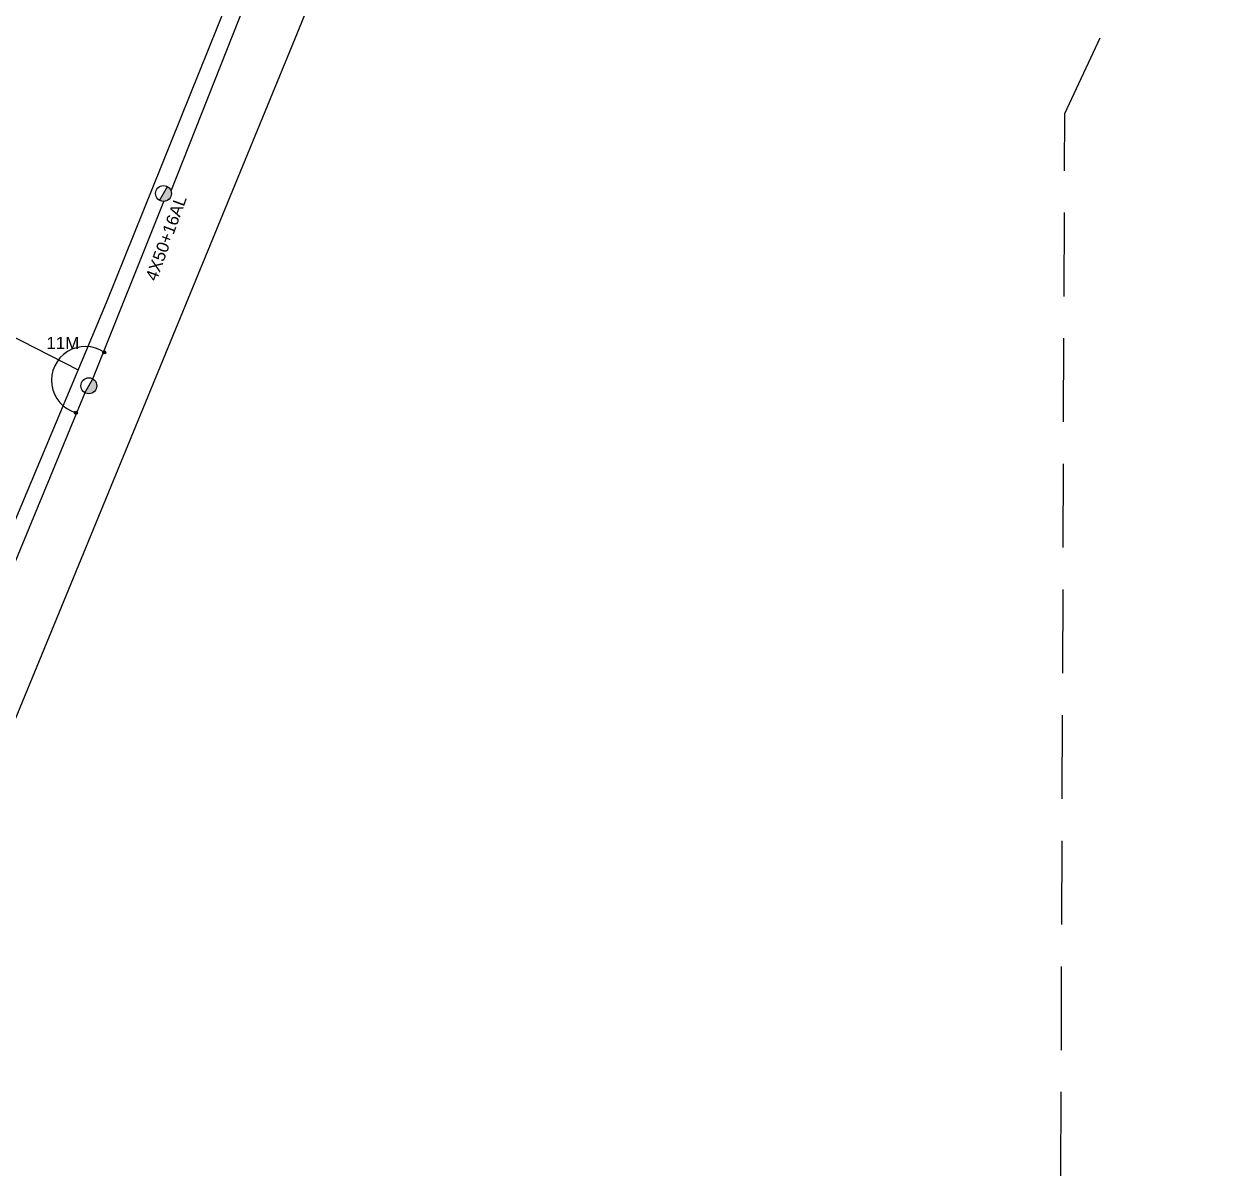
# Model space of a CAD drawing. Header units: millimetres. Extents: x 8791 to 11104, y 1833 to 2902.
# Drawn here: x 9140.8 to 9321.4, y 2456.7 to 2631.5 of the extents above; entities that cross this region are included whole.
import ezdxf
from ezdxf.enums import TextEntityAlignment as Align

# ---------------------------------------------------------------- set-up
doc = ezdxf.new("R2010")
doc.units = ezdxf.units.MM
doc.linetypes.add('DASHED', pattern=[19.05, 12.7, -6.35])
for name, color, linetype in [('Γέφυρες Εναερίου Δικτύου', 7, 'Continuous'), ('Γυμνά εναέρια ΧΤ και ΦΟΠ (3Φ)   4x50+16AL', 7, 'Continuous'), ('Επιγραφές - Σχήματα', 7, 'Continuous'), ('Στύλος ΦΜ', 7, 'Continuous'), ('Στύλος ΦΜ @ 1', 7, 'Continuous'), ('Συνδέσεις', 7, 'Continuous'), ('Υπόβαθρο ΔΕΗ', 7, 'Continuous')]:
    doc.layers.add(name, color=color, linetype=linetype)
doc.styles.get("Standard").update_dxf_attribs({"font": 'ARIAL.TTF'})
doc.linetypes.add('SYN_LINE', pattern='A,0.5,-0.0001,["/\\/\\/\\/",Standard,S=0.1,R=0,X=0,Y=-0.05],-0.25', length=0.7501)

# ---------------------------------------------------------------- blocks, each defined once
blk = doc.blocks.new('ΥΠΑΡΧΩΝ ΤΣΙΜΕΝΤΕΝΙΟΣ ΣΤΥΛΟΣ')
at = {"layer": 'Στύλος ΦΜ'}
blk.add_hatch(color=256, dxfattribs=at).paths.add_polyline_path([(-1.29, -2.28, 0.574793), (2.62, 0, 0.268822), (1.3, 2.27)])
blk.add_line((-1.29, -2.28), (1.3, 2.27), dxfattribs=at)
blk.add_circle((0, 0), 2.62, dxfattribs=at)
at = {"layer": 'Στύλος ΦΜ', "flags": 4}
for tag, p in [('ΑΡΙΘΜΟΣ', (-4.68, 8.05)), ('ΤΥΠΟΣ', (-4.91, 3.03))]:
    blk.add_attdef(tag, p, '', height=4, dxfattribs=at)
blk = doc.blocks.new('_ΣΥΝΔΕΣΗ')
at = {"layer": 'Συνδέσεις', "linetype": 'SYN_LINE', "ltscale": 40}
blk.add_hatch(color=256, dxfattribs=at).paths.add_polyline_path([(0.5, -0.01, 1), (-0.5, -0.01, 1)])
at = {"layer": 'Συνδέσεις'}
blk.add_circle((0, -0.01), 0.5, dxfattribs=at)

msp = doc.modelspace()

# ---------------------------------------------------------------- linework, layer by layer
at = {"layer": 'Γέφυρες Εναερίου Δικτύου', "color": 1, "linetype": 'DASHED'}
msp.add_lwpolyline([(9458.36, 1857.05), (9432.31, 1920.75), (9365.58, 2075.63), (9325.2, 2244.73), (9298.03, 2437.76), (9298.68, 2617.88), (9309.06, 2640.05), (9358.3, 2763.68), (9403.29, 2881.65)], dxfattribs=at)
at = {"layer": 'Γυμνά εναέρια ΧΤ και ΦΟΠ (3Φ)   4x50+16AL', "color": 85}
for points in [[(9163.09, 2606.16), (9175.32, 2637.01)], [(9151.23, 2577.64), (9161.98, 2604.55)], [(9135.28, 2539.95), (9150.04, 2575.56)]]:
    msp.add_lwpolyline(points, dxfattribs=at)
at = {"layer": 'Επιγραφές - Σχήματα', "ltscale": 20}
msp.add_arc((9150.08, 2577.43), 5.12, 55.9095, 253.812, dxfattribs=at)
at = {"layer": 'Υπόβαθρο ΔΕΗ'}
for points in [[(9077.3, 2348.76), (9052.95, 2293.05), (9045.61, 2289.44), (9040.98, 2290.83), (9064.05, 2345.72), (9121.74, 2483.07), (9147.92, 2546.6), (9182.28, 2630.14), (9204.78, 2685.81), (9239.45, 2770.36), (9275.14, 2857.83), (9284.65, 2881.57)], [(9122.65, 2640.05), (9172.99, 2638.14), (9153.23, 2589.17), (9139.66, 2556.72), (9119.32, 2506.99), (9098.39, 2456.19), (9092.36, 2440.79), (9051.16, 2489.69), (9090.63, 2522.29), (9119.32, 2506.99)]]:
    msp.add_lwpolyline(points, dxfattribs=at)
msp.add_lwpolyline([(9090.63, 2522.29), (9115.13, 2543.32, 0.272944), (9126.6, 2565.16), (9125.13, 2591.22), (9149, 2579.04)], format="xyb", dxfattribs=at)

# ---------------------------------------------------------------- block references
at = {"layer": 'Στύλος ΦΜ @ 1', "ltscale": 40, "xscale": 0.4594340150515993, "yscale": 0.4594340150515993, "zscale": 0.4594340150515993}
msp.add_blockref('ΥΠΑΡΧΩΝ ΤΣΙΜΕΝΤΕΝΙΟΣ ΣΤΥΛΟΣ', (9161.95, 2605.75), dxfattribs=at)
at = {"layer": 'Στύλος ΦΜ @ 1', "ltscale": 40}
ref = msp.add_blockref('ΥΠΑΡΧΩΝ ΤΣΙΜΕΝΤΕΝΙΟΣ ΣΤΥΛΟΣ', (9150.63, 2576.6), dxfattribs=dict(at, xscale=0.4594340150515993, yscale=0.4594340150515993, zscale=0.4594340150515993))
ref.add_attrib('ΤΥΠΟΣ', '11M', (9144.18, 2582.17), dxfattribs={"layer": 'Στύλος ΦΜ', "height": 1.838, "flags": 4})
at = {"layer": 'Συνδέσεις', "xscale": 0.4594340150518314, "yscale": 0.4594340150518314, "zscale": 0.4594340150518314}
for p in [(9152.95, 2581.67), (9148.66, 2572.52)]:
    msp.add_blockref('_ΣΥΝΔΕΣΗ', p, dxfattribs=at)

# ---------------------------------------------------------------- texts
at = {"layer": 'Γυμνά εναέρια ΧΤ και ΦΟΠ (3Φ)   4x50+16AL', "ltscale": 0.2}
msp.add_text('4X50+16AL', height=1.838, rotation=69.9124, dxfattribs=at).set_placement((9162.33, 2599), align=Align.MIDDLE)

doc.saveas('drawing.dxf')
